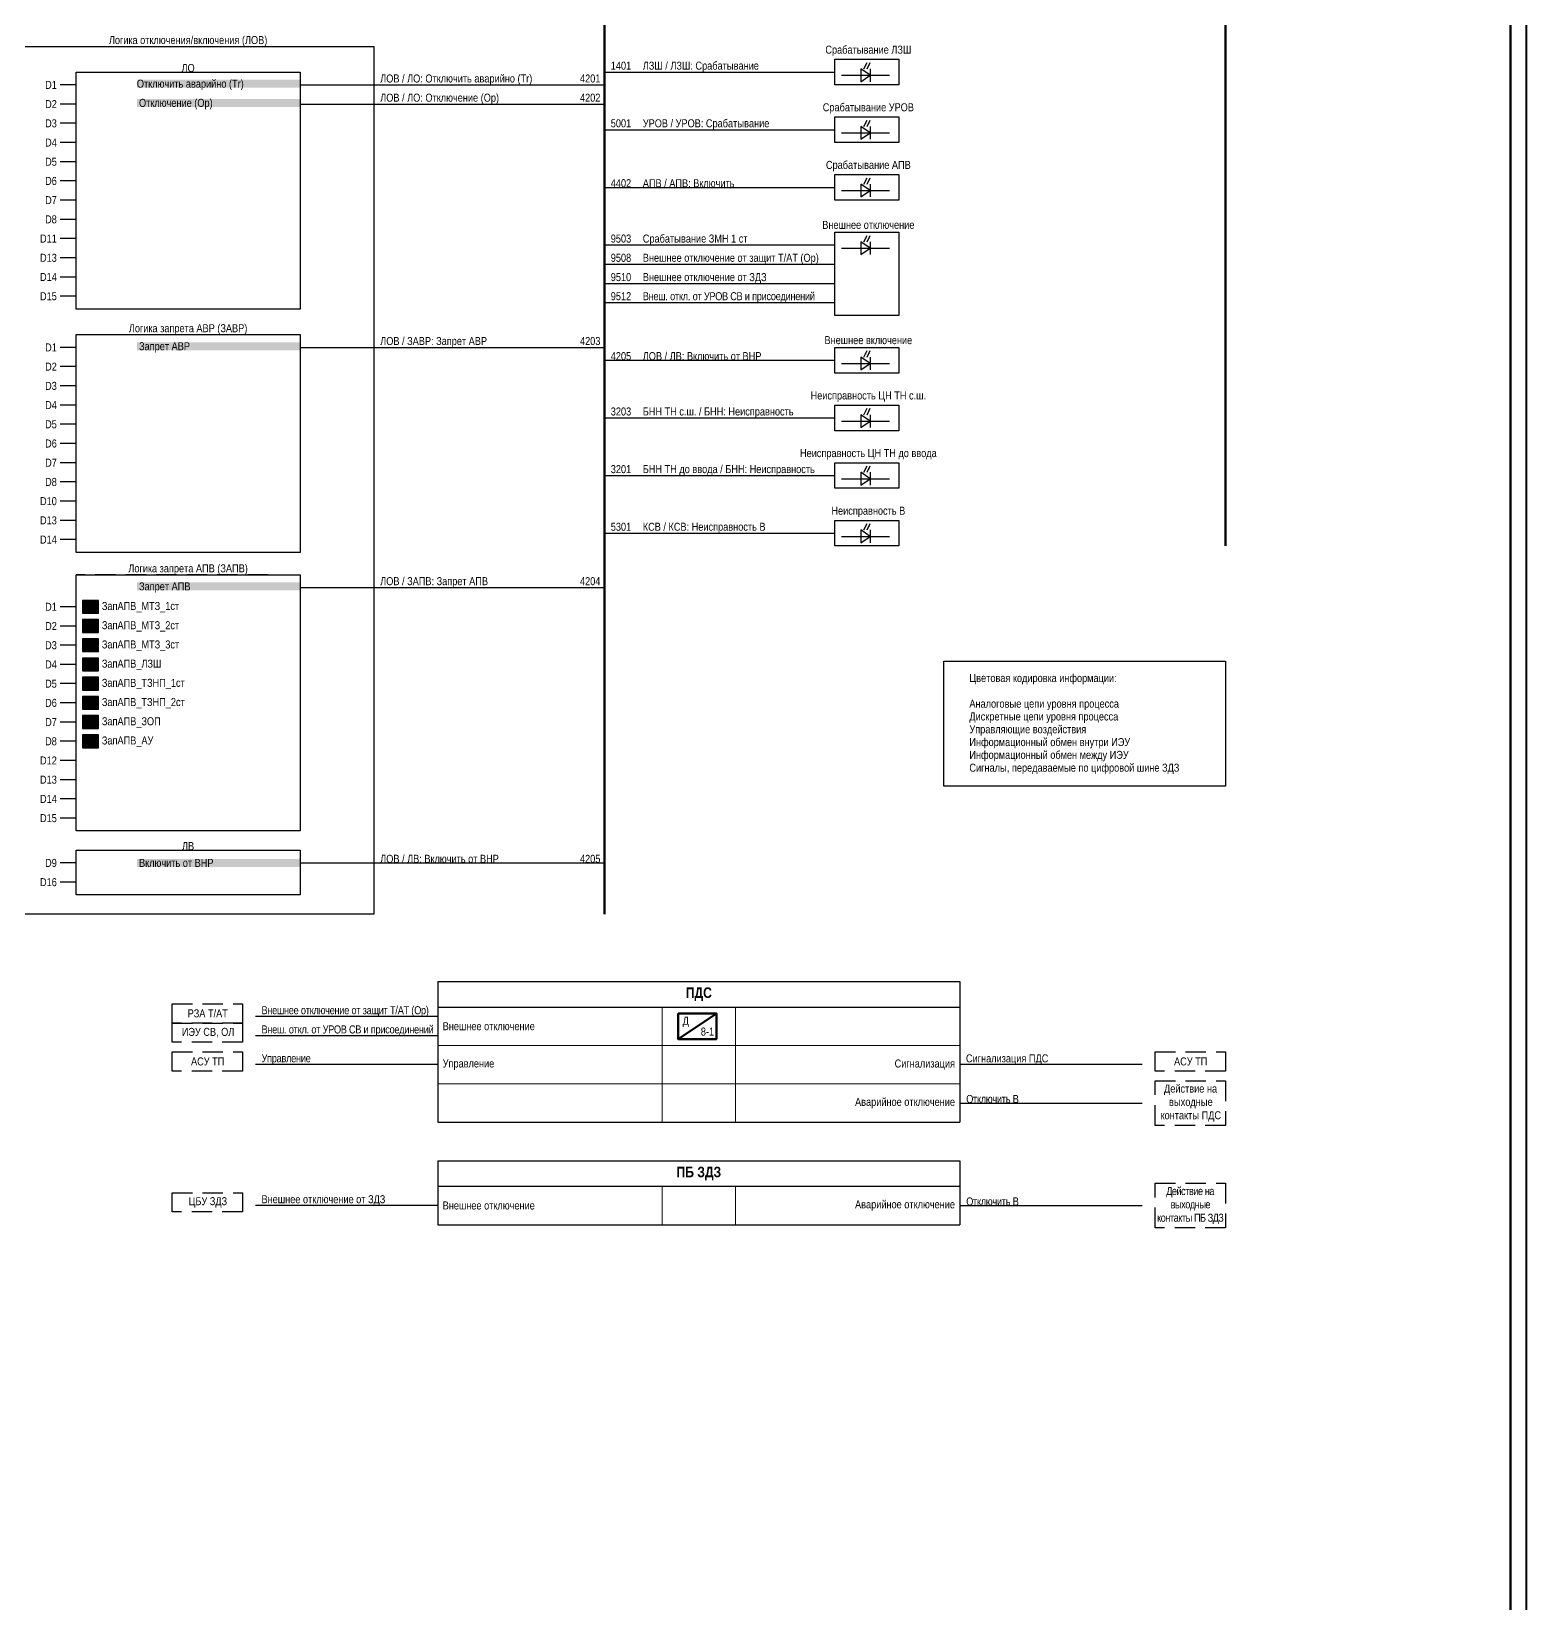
# Model space of a CAD drawing. Header units: millimetres. Extents: x 2179 to 12176, y -20554 to -12004.
# Drawn here: x 4405.1 to 4872, y -16256.3 to -15765.3 of the extents above; entities that cross this region are included whole.
import ezdxf
from ezdxf.enums import TextEntityAlignment as Align

# ---------------------------------------------------------------- set-up
doc = ezdxf.new("R2010")
doc.units = ezdxf.units.MM
doc.linetypes.add('штриховая2', pattern=[9.525, 6.35, -3.175])
for name, color, linetype, lineweight in [('GOOSE', 224, 'Continuous', 30), ('MMS', 190, 'Continuous', 30), ('Внутренняя шина', 4, 'Continuous', 70), ('Вход-Аналоги', 5, 'Continuous', 30), ('Дискретный сигнал', 37, 'Continuous', 25), ('Линии связи', 75, 'Continuous', 30), ('Основная', 7, 'Continuous', 30), ('Основная прерывистая', 7, 'штриховая2', 30), ('Основная сплошная', 7, 'Continuous', 30), ('Отключение_включение', 1, 'Continuous', 30), ('Сигналы внутр.', 13, 'Continuous', 30), ('Толстая', 7, 'Continuous', 53), ('Цепи внешние', 134, 'Continuous', 30)]:
    doc.layers.add(name, color=color, linetype=linetype, lineweight=lineweight)
doc.layers.add('Рамка внешняя', color=8, linetype='Continuous', lineweight=40, plot=False)
doc.styles.add('2.5_Gost_RD', font='ARIALN.TTF', dxfattribs={"height": 2.5})
doc.styles.add('Narrow', font='ARIALN.TTF')
doc.styles.add('Табл дан', font='ARIALN.TTF')
doc.styles.add('Табл загол', font='ARIALNB.TTF')

# ---------------------------------------------------------------- blocks, each defined once
blk = doc.blocks.new('SW.2')
at = {"true_color": 0xadddf7}
h = blk.add_hatch(color=141, dxfattribs=at)
h.dxf.hatch_style = 1
h.paths.add_polyline_path([(5, 2), (0, 2), (0, -2), (5, -2)])
blk.add_lwpolyline([(5, 2), (0, 2), (0, -2), (5, -2)], close=True)
for points in [[(1, 0), (2, 0)], [(2, 0), (3, 1)], [(3, 0), (4, 0)]]:
    blk.add_lwpolyline(points)
blk = doc.blocks.new('*U90')
blk.add_lwpolyline([(0, 0), (1189, 0), (1189, 841), (0, 841)], close=True)
at = {"lineweight": 50}
blk.add_lwpolyline([(20, 836), (1184, 836), (1184, 5), (20, 5)], close=True, dxfattribs=at)
at = {"style": '2.5_Gost_RD', "flags": 8}
blk.add_attdef('ФОРМАТ', text='', height=2.5, dxfattribs=at).set_placement((1134, 4), align=Align.TOP_LEFT)
blk = doc.blocks.new('*T96')
at = {"layer": 'Основная', "color": 0, "linetype": 'ByBlock', "lineweight": -2, "transparency": 16777216}
for p, q in [((0, 0), (163, 0)), ((0, 0), (0, -8)), ((163, 0), (163, -8))]:
    blk.add_line(p, q, dxfattribs=at)
at = {"layer": 'Основная', "color": 0, "linetype": 'ByBlock', "lineweight": 30, "transparency": 16777216}
for p, q in [((0, -8), (163, -8)), ((0, -8), (0, -44)), ((163, -8), (163, -44)), ((0, -44), (163, -44))]:
    blk.add_line(p, q, dxfattribs=at)
at = {"layer": 'Основная', "color": 0, "linetype": 'ByBlock', "lineweight": 18, "transparency": 16777216}
for p, q in [((70, -8), (70, -44)), ((93, -8), (93, -44)), ((0, -20), (163, -20)), ((0, -32), (163, -32))]:
    blk.add_line(p, q, dxfattribs=at)
at = {"layer": 'Основная', "color": 0, "transparency": 16777216}
for s, insert, char_height, width, attachment_point, style in [('{\\C256;ПДС}', (81.5, -4), 3.3, 160, 5, 'Табл загол'), ('Внешнее отключение', (1.5, -14), 2.5, 67, 4, 'Табл дан'), ('Управление', (1.5, -26), 2.5, 67, 4, 'Табл дан'), ('Сигнализация ', (161.5, -26), 2.5, 67, 6, 'Табл дан'), ('Аварийное отключение', (161.5, -38), 2.5, 67, 6, 'Табл дан')]:
    blk.add_mtext(s, dxfattribs=dict(at, insert=insert, char_height=char_height, width=width, attachment_point=attachment_point, style=style))
blk = doc.blocks.new('*T145')
at = {"layer": 'Основная', "color": 0, "linetype": 'ByBlock', "lineweight": -2, "transparency": 16777216}
for p, q in [((0, 0), (163, 0)), ((0, 0), (0, -8)), ((163, 0), (163, -8))]:
    blk.add_line(p, q, dxfattribs=at)
at = {"layer": 'Основная', "color": 0, "linetype": 'ByBlock', "lineweight": 30, "transparency": 16777216}
for p, q in [((0, -8), (163, -8)), ((0, -8), (0, -20)), ((163, -8), (163, -20)), ((0, -20), (163, -20))]:
    blk.add_line(p, q, dxfattribs=at)
at = {"layer": 'Основная', "color": 0, "linetype": 'ByBlock', "lineweight": 18, "transparency": 16777216}
for p, q in [((70, -8), (70, -20)), ((93, -8), (93, -20))]:
    blk.add_line(p, q, dxfattribs=at)
at = {"layer": 'Основная', "color": 0, "transparency": 16777216}
for s, insert, char_height, width, attachment_point, style in [('{\\C256;ПБ ЗДЗ}', (81.5, -4), 3.3, 160, 5, 'Табл загол'), ('Внешнее отключение', (1.5, -14), 2.5, 67, 4, 'Табл дан'), ('Аварийное отключение', (161.5, -14), 2.5, 67, 6, 'Табл дан')]:
    blk.add_mtext(s, dxfattribs=dict(at, insert=insert, char_height=char_height, width=width, attachment_point=attachment_point, style=style))

msp = doc.modelspace()

# ---------------------------------------------------------------- linework, layer by layer
at = {"layer": 'Внутренняя шина'}
for points in [[(4584, -16041), (4584, -15524)], [(4778, -15926), (4778, -15524)]]:
    msp.add_lwpolyline(points, dxfattribs=at)
at = {"layer": 'Линии связи'}
for points in [[(4584, -15778), (4656, -15778)], [(4489, -15782), (4584, -15782)], [(4489, -15788), (4584, -15788)], [(4584, -15796), (4656, -15796)], [(4584, -15814), (4656, -15814)], [(4584, -15832), (4656, -15832)], [(4584, -15838), (4656, -15838)], [(4584, -15844), (4656, -15844)], [(4584, -15850), (4656, -15850)], [(4489, -15864), (4584, -15864)], [(4584, -15868), (4656, -15868)], [(4584, -15886), (4656, -15886)], [(4584, -15904), (4656, -15904)], [(4584, -15922), (4656, -15922)], [(4489, -15939), (4584, -15939)], [(4489, -16025), (4584, -16025)], [(4532, -16073), (4475, -16073)], [(4532, -16079), (4475, -16079)], [(4532, -16088), (4475, -16088)], [(4752, -16088), (4695, -16088)], [(4695, -16100), (4752, -16100)], [(4532, -16132), (4475, -16132)], [(4695, -16132), (4752, -16132)]]:
    msp.add_lwpolyline(points, dxfattribs=at)
at = {"layer": 'Основная'}
for points in [[(4396, -15770), (4512, -15770), (4512, -16041), (4396, -16041)], [(4656, -15774), (4676, -15774), (4676, -15782), (4656, -15782)], [(4419, -15778), (4489, -15778), (4489, -15852), (4419, -15852)], [(4656, -15792), (4676, -15792), (4676, -15800), (4656, -15800)], [(4656, -15810), (4676, -15810), (4676, -15818), (4656, -15818)], [(4656, -15828), (4676, -15828), (4676, -15854), (4656, -15854)], [(4419, -15860), (4489, -15860), (4489, -15928), (4419, -15928)], [(4656, -15864), (4676, -15864), (4676, -15872), (4656, -15872)], [(4656, -15882), (4676, -15882), (4676, -15890), (4656, -15890)], [(4656, -15900), (4676, -15900), (4676, -15908), (4656, -15908)], [(4656, -15918), (4676, -15918), (4676, -15926), (4656, -15926)], [(4419, -15935), (4489, -15935), (4489, -16015), (4419, -16015)], [(4419, -16021), (4489, -16021), (4489, -16035), (4419, -16035)]]:
    msp.add_lwpolyline(points, close=True, dxfattribs=at)
for points in [[(4419, -15782), (4414, -15782)], [(4419, -15788), (4414, -15788)], [(4419, -15794), (4414, -15794)], [(4419, -15800), (4414, -15800)], [(4419, -15806), (4414, -15806)], [(4419, -15812), (4414, -15812)], [(4419, -15818), (4414, -15818)], [(4419, -15824), (4414, -15824)], [(4419, -15830), (4414, -15830)], [(4419, -15836), (4414, -15836)], [(4419, -15842), (4414, -15842)], [(4419, -15848), (4414, -15848)], [(4419, -15864), (4414, -15864)], [(4419, -15870), (4414, -15870)], [(4419, -15876), (4414, -15876)], [(4419, -15882), (4414, -15882)], [(4419, -15888), (4414, -15888)], [(4419, -15894), (4414, -15894)], [(4419, -15900), (4414, -15900)], [(4419, -15906), (4414, -15906)], [(4419, -15912), (4414, -15912)], [(4419, -15918), (4414, -15918)], [(4419, -15924), (4414, -15924)], [(4419, -15945), (4414, -15945)], [(4419, -15951), (4414, -15951)], [(4419, -15957), (4414, -15957)], [(4419, -15963), (4414, -15963)], [(4419, -15969), (4414, -15969)], [(4419, -15975), (4414, -15975)], [(4419, -15981), (4414, -15981)], [(4419, -15987), (4414, -15987)], [(4419, -15993), (4414, -15993)], [(4419, -15999), (4414, -15999)], [(4419, -16005), (4414, -16005)], [(4419, -16011), (4414, -16011)], [(4419, -16025), (4414, -16025)], [(4419, -16031), (4414, -16031)]]:
    msp.add_lwpolyline(points, dxfattribs=at)
at = {"layer": 'Основная прерывистая'}
msp.add_lwpolyline([(4479, -15935), (4419, -15935)], dxfattribs=at)
at = {"layer": 'Основная сплошная'}
for points in [[(4665.06, -15777), (4666.06, -15775)], [(4666.06, -15777), (4667.06, -15775)], [(4658.06, -15779), (4673.06, -15779)], [(4664.06, -15777), (4664.06, -15781), (4667.06, -15779), (4664.06, -15777)], [(4667.06, -15777), (4667.06, -15781)], [(4664.06, -15795), (4664.06, -15799), (4667.06, -15797), (4664.06, -15795)], [(4665.06, -15795), (4666.06, -15793)], [(4666.06, -15795), (4667.06, -15793)], [(4667.06, -15795), (4667.06, -15799)], [(4658.06, -15797), (4673.06, -15797)], [(4658.06, -15815), (4673.06, -15815)], [(4664.06, -15813), (4664.06, -15817), (4667.06, -15815), (4664.06, -15813)], [(4665.06, -15813), (4666.06, -15811)], [(4666.06, -15813), (4667.06, -15811)], [(4667.06, -15813), (4667.06, -15817)], [(4665.06, -15831), (4666.06, -15829)], [(4666.06, -15831), (4667.06, -15829)], [(4658.06, -15833), (4673.06, -15833)], [(4664.06, -15831), (4664.06, -15835), (4667.06, -15833), (4664.06, -15831)], [(4667.06, -15831), (4667.06, -15835)], [(4658.06, -15869), (4673.06, -15869)], [(4664.06, -15867), (4664.06, -15871), (4667.06, -15869), (4664.06, -15867)], [(4665.06, -15867), (4666.06, -15865)], [(4666.06, -15867), (4667.06, -15865)], [(4667.06, -15867), (4667.06, -15871)], [(4665.06, -15885), (4666.06, -15883)], [(4666.06, -15885), (4667.06, -15883)], [(4658.06, -15887), (4673.06, -15887)], [(4664.06, -15885), (4664.06, -15889), (4667.06, -15887), (4664.06, -15885)], [(4667.06, -15885), (4667.06, -15889)], [(4664.06, -15903), (4664.06, -15907), (4667.06, -15905), (4664.06, -15903)], [(4665.06, -15903), (4666.06, -15901)], [(4666.06, -15903), (4667.06, -15901)], [(4667.06, -15903), (4667.06, -15907)], [(4658.06, -15905), (4673.06, -15905)], [(4658.06, -15923), (4673.06, -15923)], [(4664.06, -15921), (4664.06, -15925), (4667.06, -15923), (4664.06, -15921)], [(4665.06, -15921), (4666.06, -15919)], [(4666.06, -15921), (4667.06, -15919)], [(4667.06, -15921), (4667.06, -15925)]]:
    msp.add_lwpolyline(points, dxfattribs=at)
for points in [[(4665.56, -15776, 0.5, 0, 0), (4666.06, -15775, 0, 0, 0)], [(4666.56, -15776, 0.5, 0, 0), (4667.06, -15775, 0, 0, 0)], [(4665.56, -15794, 0.5, 0, 0), (4666.06, -15793, 0, 0, 0)], [(4666.56, -15794, 0.5, 0, 0), (4667.06, -15793, 0, 0, 0)], [(4665.56, -15812, 0.5, 0, 0), (4666.06, -15811, 0, 0, 0)], [(4666.56, -15812, 0.5, 0, 0), (4667.06, -15811, 0, 0, 0)], [(4665.56, -15830, 0.5, 0, 0), (4666.06, -15829, 0, 0, 0)], [(4666.56, -15830, 0.5, 0, 0), (4667.06, -15829, 0, 0, 0)], [(4665.56, -15866, 0.5, 0, 0), (4666.06, -15865, 0, 0, 0)], [(4666.56, -15866, 0.5, 0, 0), (4667.06, -15865, 0, 0, 0)], [(4665.56, -15884, 0.5, 0, 0), (4666.06, -15883, 0, 0, 0)], [(4666.56, -15884, 0.5, 0, 0), (4667.06, -15883, 0, 0, 0)], [(4665.56, -15902, 0.5, 0, 0), (4666.06, -15901, 0, 0, 0)], [(4666.56, -15902, 0.5, 0, 0), (4667.06, -15901, 0, 0, 0)], [(4665.56, -15920, 0.5, 0, 0), (4666.06, -15919, 0, 0, 0)], [(4666.56, -15920, 0.5, 0, 0), (4667.06, -15919, 0, 0, 0)]]:
    msp.add_lwpolyline(points, format="xyseb", dxfattribs=at)
at = {"layer": 'Основная сплошная', "ltscale": 0.3}
msp.add_lwpolyline([(4690, -15962), (4777.95, -15962), (4777.95, -16001), (4690, -16001)], close=True, dxfattribs=at)
at = {"layer": 'Основная сплошная', "linetype": 'штриховая2'}
for points in [[(4471, -16075), (4449, -16075), (4449, -16069), (4471, -16069)], [(4471, -16081), (4449, -16081), (4449, -16075), (4471, -16075)], [(4471, -16090), (4449, -16090), (4449, -16084), (4471, -16084)], [(4778, -16090), (4756, -16090), (4756, -16084), (4778, -16084)], [(4778, -16107), (4756, -16107), (4756, -16093), (4778, -16093)], [(4471, -16134), (4449, -16134), (4449, -16128), (4471, -16128)], [(4778, -16139), (4756, -16139), (4756, -16125), (4778, -16125)]]:
    msp.add_lwpolyline(points, close=True, dxfattribs=at)
at = {"layer": 'Толстая'}
msp.add_line((4607, -16080), (4619, -16072), dxfattribs=at)
msp.add_lwpolyline([(4607, -16072), (4619, -16072), (4619, -16080), (4607, -16080)], close=True, dxfattribs=at)

# ---------------------------------------------------------------- block references
for name, p in [('*T96', (4532, -16062)), ('*T145', (4532, -16118))]:
    msp.add_blockref(name, p)
at = {"layer": 'Основная'}
for p in [(4421, -15945), (4421, -15951), (4421, -15957), (4421, -15963), (4421, -15969), (4421, -15975), (4421, -15981), (4421, -15987)]:
    msp.add_blockref('SW.2', p, dxfattribs=at)
at = {"layer": 'Рамка внешняя'}
msp.add_blockref('*U90', (3683, -16349), dxfattribs=at)

# ---------------------------------------------------------------- texts
at = {"layer": 'GOOSE', "char_height": 2.5}
for s, insert, width, attachment_point, style in [('9503^IСрабатывание {\\A1;ЗМН 1 ст}', (4586, -15832), 48, 7, 'Narrow'), ('9508^IВнешнее отключение от защит Т/АТ (Op)', (4586, -15838), 70, 7, 'Narrow'), ('9510^IВнешнее отключение от ЗДЗ', (4586, -15844), 70, 7, 'Narrow'), ('9512^I{\\T0.95;Внеш. откл. от УРОВ СВ и присоединений}', (4586, -15850), 70, 7, 'Narrow'), ('\\A1;Информационный обмен между ИЭУ', (4698, -15990), 72, 1, 'Табл дан'), ('{\\T0.95;Внешнее отключение от защит Т/АТ (Op)}', (4476.93, -16073), 73.0735, 7, 'Narrow'), ('{\\T0.95;Внеш. откл. от УРОВ СВ и присоединений}', (4476.93, -16079), 73.0735, 7, 'Narrow')]:
    msp.add_mtext(s, dxfattribs=dict(at, insert=insert, width=width, attachment_point=attachment_point, style=style))
at = {"layer": 'MMS', "char_height": 2.5}
for s, insert, width, attachment_point, style in [('\\A1;Управляющие воздействия', (4698, -15982), 72, 1, 'Табл дан'), ('{\\T0.95;Управление}', (4476.93, -16088), 55.0735, 7, 'Narrow')]:
    msp.add_mtext(s, dxfattribs=dict(at, insert=insert, width=width, attachment_point=attachment_point, style=style))
at = {"layer": 'Вход-Аналоги', "insert": (4698, -15974), "char_height": 2.5, "width": 72, "attachment_point": 1, "style": 'Табл дан'}
msp.add_mtext('\\A1;Аналоговые цепи уровня процесса', dxfattribs=at)
at = {"layer": 'Дискретный сигнал', "char_height": 2.5}
for s, insert, width, attachment_point, style in [('\\A1;Сигналы, передаваемые по цифровой шине ЗДЗ', (4698, -15994), 72, 1, 'Табл дан'), ('Внешнее отключение от ЗДЗ', (4476.93, -16132), 55.0735, 7, 'Narrow')]:
    msp.add_mtext(s, dxfattribs=dict(at, insert=insert, width=width, attachment_point=attachment_point, style=style))
at = {"layer": 'Основная', "style": 'Табл дан'}
for s, p in [('D1', (4413, -15782)), ('D2', (4413, -15788)), ('D3', (4413, -15794)), ('D4', (4413, -15800)), ('D5', (4413, -15806)), ('D6', (4413, -15812)), ('D7', (4413, -15818)), ('D8', (4413, -15824)), ('D11', (4413, -15830)), ('D13', (4413, -15836)), ('D14', (4413, -15842)), ('D15', (4413, -15848)), ('D1', (4413, -15864)), ('D2', (4413, -15870)), ('D3', (4413, -15876)), ('D4', (4413, -15882)), ('D5', (4413, -15888)), ('D6', (4413, -15894)), ('D7', (4413, -15900)), ('D8', (4413, -15906)), ('D10', (4413, -15912)), ('D13', (4413, -15918)), ('D14', (4413, -15924)), ('D1', (4413, -15945)), ('D2', (4413, -15951)), ('D3', (4413, -15957)), ('D4', (4413, -15963)), ('D5', (4413, -15969)), ('D6', (4413, -15975)), ('D7', (4413, -15981)), ('D8', (4413, -15987)), ('D12', (4413, -15993)), ('D13', (4413, -15999)), ('D14', (4413, -16005)), ('D15', (4413, -16011)), ('D9', (4413, -16025)), ('D16', (4413, -16031))]:
    msp.add_text(s, height=2.5, dxfattribs=at).set_placement(p, align=Align.MIDDLE_RIGHT)
for s, p in [('ЗапАПВ_МТЗ_1ст', (4427.07, -15944.75)), ('ЗапАПВ_МТЗ_2ст', (4427.07, -15950.75)), ('ЗапАПВ_МТЗ_3ст', (4427.07, -15956.75)), ('ЗапАПВ_ЛЗШ', (4427.07, -15962.75)), ('ЗапАПВ_ТЗНП_1ст', (4427.07, -15968.75)), ('ЗапАПВ_ТЗНП_2ст', (4427.07, -15974.75)), ('ЗапАПВ_ЗОП', (4427.07, -15980.75)), ('ЗапАПВ_АУ', (4427.07, -15986.75))]:
    msp.add_text(s, height=2.5, dxfattribs=at).set_placement(p, align=Align.MIDDLE_LEFT)
at = {"layer": 'Основная', "char_height": 2.5}
for s, insert, width, attachment_point, style in [('Логика отключения/включения (ЛОВ)', (4454, -15770), 116, 8, 'Narrow'), ('Срабатывание ЛЗШ', (4666.44, -15773), 45, 8, 'Narrow'), ('ЛО', (4454, -15778), 70, 8, 'Narrow'), ('Срабатывание УРОВ', (4666.44, -15791), 45, 8, 'Narrow'), ('Срабатывание АПВ', (4666.44, -15809), 45, 8, 'Narrow'), ('Внешнее отключение', (4666.44, -15827), 45, 8, 'Narrow'), ('Логика запрета АВР (ЗАВР)', (4454, -15860), 70, 8, 'Narrow'), ('Внешнее включение', (4666.44, -15863), 45, 8, 'Narrow'), ('Неисправность ЦН ТН с.ш.', (4666.44, -15881), 45, 8, 'Narrow'), ('Неисправность ЦН ТН до ввода', (4666.44, -15899), 45, 8, 'Narrow'), ('Неисправность В', (4666.44, -15917), 45, 8, 'Narrow'), ('Логика запрета АПВ (ЗАПВ)', (4454, -15935), 70, 8, 'Narrow'), ('\\A1;Цветовая кодировка информации:', (4698, -15966), 132, 1, 'Табл дан'), ('ЛВ', (4454, -16021), 70, 8, 'Narrow'), ('\\pi4.85999;РЗА Т/АТ', (4449, -16072), 22, 4, 'Narrow'), ('\\pi3.0208;ИЭУ СВ, ОЛ', (4449, -16078), 22, 4, 'Narrow'), ('Сигнализация ПДС', (4696.93, -16088), 73.0735, 7, 'Narrow'), ('\\pi5.91047;АСУ ТП', (4449, -16087), 22, 4, 'Narrow'), ('\\pi5.91047;АСУ ТП', (4756, -16087), 22, 4, 'Narrow'), ('\\pi2.78632;Действие на \\P\\pi4.3322;выходные \\P\\pi1.70686;контакты ПДС', (4756, -16100), 22, 4, 'Narrow'), ('\\pi3.48039;{\\T0.9;Действие на \\P\\pi4.83697;выходные \\P\\pi0.61886;контакты ПБ ЗДЗ}', (4756, -16132), 22, 4, 'Narrow'), ('\\pi5.16439;ЦБУ ЗДЗ', (4449, -16131), 22, 4, 'Narrow')]:
    msp.add_mtext(s, dxfattribs=dict(at, insert=insert, width=width, attachment_point=attachment_point, style=style))
at = {"layer": 'Основная', "char_height": 2.5, "width": 51, "attachment_point": 4, "style": 'Narrow', "bg_fill": 1, "box_fill_scale": 1, "bg_fill_color": 9, "bg_fill_transparency": 0}
for s, insert in [('Отключить аварийно (Tr)', (4438, -15782)), ('\\pl0.67568;Отключение (Op)', (4438, -15788)), ('\\pl0.67568;Запрет АВР', (4438, -15864)), ('\\pl0.67568;Запрет АПВ', (4438, -15939)), ('\\pl0.67568;Включить от ВНР', (4438, -16025))]:
    msp.add_mtext(s, dxfattribs=dict(at, insert=insert))
at = {"layer": 'Отключение_включение', "color": 0, "char_height": 2.5, "attachment_point": 1, "style": 'Narrow'}
for s, insert in [('Д', (4608.45, -16073.05)), ('8-1', (4614.13, -16076.42))]:
    msp.add_mtext_dynamic_manual_height_columns(s, width=6.68, gutter_width=173.62, heights=[0], dxfattribs=dict(at, insert=insert))
at = {"layer": 'Сигналы внутр.', "char_height": 2.5}
for s, insert, width, attachment_point, style in [('1401^IЛЗШ / ЛЗШ: Срабатывание', (4586, -15778), 48, 7, 'Narrow'), ('ЛОВ / ЛО: Отключить аварийно (Tr)^I^I   4201^I', (4514, -15782), 70, 7, 'Табл дан'), ('ЛОВ / ЛО: Отключение (Op)^I^I^I   4202^I', (4514, -15788), 70, 7, 'Табл дан'), ('5001^IУРОВ / УРОВ: Срабатывание', (4586, -15796), 70, 7, 'Narrow'), ('4402^IАПВ / АПВ: Включить', (4586, -15814), 48, 7, 'Narrow'), ('ЛОВ / ЗАВР: Запрет АВР^I   ^I^I   4203^I', (4514, -15864), 70, 7, 'Табл дан'), ('4205^IЛОВ / ЛВ: Включить от ВНР', (4586, -15868), 48, 7, 'Narrow'), ('3203^IБНН ТН с.ш. / БНН: Неисправность', (4586, -15886), 70, 7, 'Narrow'), ('3201^IБНН ТН до ввода / БНН: Неисправность', (4586, -15904), 70, 7, 'Narrow'), ('5301^IКСВ / КСВ: Неисправность В', (4586, -15922), 70, 7, 'Narrow'), ('ЛОВ / ЗАПВ: Запрет АПВ^I   ^I^I   4204^I', (4514, -15939), 70, 7, 'Табл дан'), ('\\A1;Информационный обмен внутри ИЭУ', (4698, -15986), 72, 1, 'Табл дан'), ('ЛОВ / ЛВ: Включить от ВНР^I^I^I   4205^I', (4514, -16025), 70, 7, 'Табл дан')]:
    msp.add_mtext(s, dxfattribs=dict(at, insert=insert, width=width, attachment_point=attachment_point, style=style))
at = {"layer": 'Цепи внешние', "char_height": 2.5, "style": 'Табл дан'}
for s, insert, width, attachment_point in [('\\A1;Дискретные цепи уровня процесса', (4698, -15978), 78, 1), ('{\\T0.95;Отключить В}', (4697, -16100), 49.957, 7), ('{\\T0.95;Отключить В}', (4697, -16132), 49.957, 7)]:
    msp.add_mtext(s, dxfattribs=dict(at, insert=insert, width=width, attachment_point=attachment_point))

doc.saveas('drawing.dxf')
